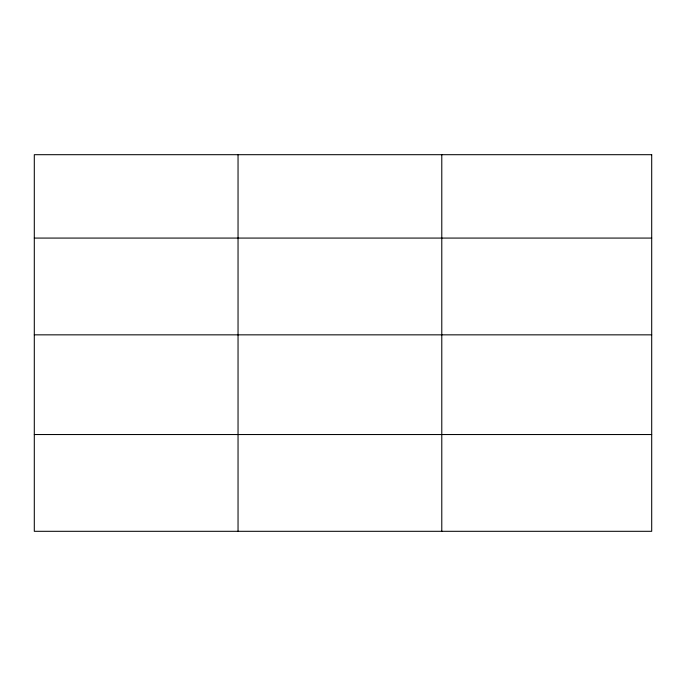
<?xml version="1.0" encoding="UTF-8"?>
<svg xmlns="http://www.w3.org/2000/svg" width="686" height="686" viewBox="0 0 686 686"><rect width="100%" height="100%" fill="white"/><g stroke="black" fill="none" stroke-linecap="round" stroke-linejoin="round"><path stroke-width="1.03" d="M34.3 238.076L651.7 238.076M34.3 334.845L651.7 334.845M34.3 434.538L651.7 434.538M441.784 154.693L441.784 531.307M238.042 154.693L238.042 531.307M651.7 154.693L34.3 154.693L34.3 531.307L651.7 531.307L651.7 154.693"/></g></svg>
